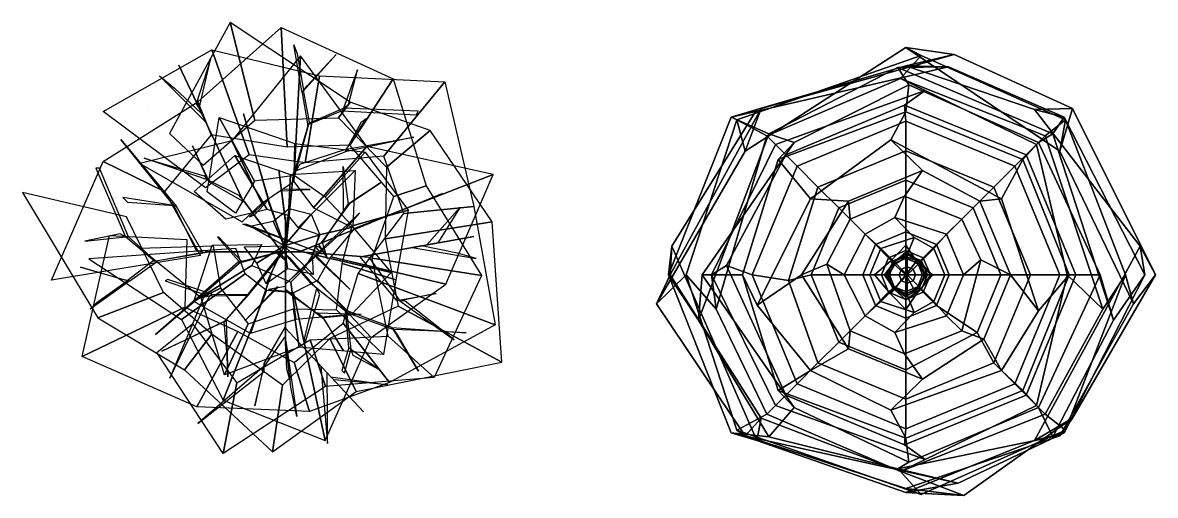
# Model space of a CAD drawing. Extents: x 166.75 to 174.62, y 102.81 to 108.78.
# Drawn here: x 167.356 to 169.728, y 105.64 to 106.63 of the extents above; entities that cross this region are included whole.
import ezdxf

# ---------------------------------------------------------------- set-up
doc = ezdxf.new("R2010")
doc.units = 0
for name, pattern in [('BARK', [10000, 10000, 0]), ('BUSH-T1', [10000, 10000, 0]), ('BUSH4', [10000, 10000, 0])]:
    doc.linetypes.add(name, pattern=pattern)
doc.layers.get('0').update_dxf_attribs({"linetype": 'CONTINUOUS'})

# ---------------------------------------------------------------- blocks, each defined once
blk = doc.blocks.new('Arbol-06')
at = {"linetype": 'BUSH4'}
for points in [[(0.0493, 0.5043, 0.6609), (0.081, 0.4877, 0.6196), (-0.3047, 0.353, 0.5476), (-0.2877, 0.2869, 0.658)], [(0.1501, 0.4896, 0.7226), (0.0493, 0.5043, 0.6609), (-0.2877, 0.2869, 0.658), (-0.2536, 0.3767, 0.7571)], [(0.3719, 0.2869, 0.6724), (0.3832, 0.353, 0.5707), (0.081, 0.4877, 0.6196), (0.0493, 0.5043, 0.6609)], [(0.3983, 0.3767, 0.7341), (0.3719, 0.2869, 0.6724), (0.0493, 0.5043, 0.6609), (0.1501, 0.4896, 0.7226)], [(0.081, 0.4877, 0.6196), (0.0378, 0.4398, 0.5551), (-0.2421, 0.3191, 0.5263), (-0.3047, 0.353, 0.5476)], [(0.0493, 0.4664, 0.807), (0.1501, 0.4896, 0.7226), (-0.2536, 0.3767, 0.7571), (-0.263, 0.3745, 0.8012)], [(0.3832, 0.353, 0.5707), (0.3407, 0.3191, 0.5263), (0.0378, 0.4398, 0.5551), (0.081, 0.4877, 0.6196)], [(0.3185, 0.3745, 0.8473), (0.3983, 0.3767, 0.7341), (0.1501, 0.4896, 0.7226), (0.0493, 0.4664, 0.807)], [(0.1386, 0.4643, 0.8825), (0.0493, 0.4664, 0.807), (-0.263, 0.3745, 0.8012), (-0.3164, 0.3588, 0.9286)], [(0.0321, 0.4624, 0.9669), (0.1386, 0.4643, 0.8825), (-0.3164, 0.3588, 0.9286), (-0.2379, 0.3236, 0.9583)], [(0.0551, 0.4259, 1.0723), (0.0321, 0.4624, 0.9669), (-0.2379, 0.3236, 0.9583), (-0.185, 0.3052, 1.0176)], [(0.3567, 0.3236, 0.9583), (0.3805, 0.3588, 0.8941), (0.1386, 0.4643, 0.8825), (0.0321, 0.4624, 0.9669)], [(0.3269, 0.3052, 1.0349), (0.3567, 0.3236, 0.9583), (0.0321, 0.4624, 0.9669), (0.0551, 0.4259, 1.0723)], [(0.3805, 0.3588, 0.8941), (0.3185, 0.3745, 0.8473), (0.0493, 0.4664, 0.807), (0.1386, 0.4643, 0.8825)], [(0.0378, 0.4398, 0.5551), (0.0896, 0.4145, 0.4929), (-0.2242, 0.3012, 0.4871), (-0.2421, 0.3191, 0.5263)], [(0.3407, 0.3191, 0.5263), (0.3229, 0.3012, 0.4871), (0.0896, 0.4145, 0.4929), (0.0378, 0.4398, 0.5551)], [(0.0896, 0.4145, 0.4929), (0.0465, 0.3836, 0.4794), (-0.2024, 0.2794, 0.4592), (-0.2242, 0.3012, 0.4871)], [(0.0493, 0.3697, 1.1047), (0.0551, 0.4259, 1.0723), (-0.185, 0.3052, 1.0176), (-0.2184, 0.2695, 1.1047)], [(0.3229, 0.3012, 0.4871), (0.301, 0.2794, 0.4592), (0.0465, 0.3836, 0.4794), (0.0896, 0.4145, 0.4929)], [(0.294, 0.2695, 1.1364), (0.3269, 0.3052, 1.0349), (0.0551, 0.4259, 1.0723), (0.0493, 0.3697, 1.1047)], [(0.0465, 0.3836, 0.4794), (0.0493, 0.3501, 0.4415), (-0.1786, 0.2556, 0.4415), (-0.2024, 0.2794, 0.4592)], [(0.301, 0.2794, 0.4592), (0.2773, 0.2556, 0.43), (0.0493, 0.3501, 0.4415), (0.0465, 0.3836, 0.4794)], [(-0.2536, 0.3767, 0.7571), (-0.2877, 0.2869, 0.658), (-0.4733, -0.0328, 0.7012), (-0.4442, 0.0277, 0.7082)], [(-0.3164, 0.3588, 0.9286), (-0.263, 0.3745, 0.8012), (-0.4412, 0.0881, 0.8127), (-0.4478, 0.0277, 0.8941)], [(-0.2379, 0.3236, 0.9583), (-0.3164, 0.3588, 0.9286), (-0.4478, 0.0277, 0.8941), (-0.3854, -0.0673, 0.9669)], [(-0.263, 0.3745, 0.8012), (-0.2536, 0.3767, 0.7571), (-0.4442, 0.0277, 0.7082), (-0.4412, 0.0881, 0.8127)], [(0.0177, 0.3108, 1.1839), (0.0493, 0.3697, 1.1047), (-0.2184, 0.2695, 1.1047), (-0.1509, 0.1876, 1.1609)], [(0.2496, 0.1876, 1.1609), (0.294, 0.2695, 1.1364), (0.0493, 0.3697, 1.1047), (0.0177, 0.3108, 1.1839)], [(0.5399, 0.0881, 0.8127), (0.5717, 0.0277, 0.7226), (0.3983, 0.3767, 0.7341), (0.3185, 0.3745, 0.8473)], [(0.5493, 0.0277, 0.9228), (0.5399, 0.0881, 0.8127), (0.3185, 0.3745, 0.8473), (0.3805, 0.3588, 0.8941)], [(0.4841, -0.0673, 0.9669), (0.5493, 0.0277, 0.9228), (0.3805, 0.3588, 0.8941), (0.3567, 0.3236, 0.9583)], [(0.5717, 0.0277, 0.7226), (0.5259, -0.0328, 0.6984), (0.3719, 0.2869, 0.6724), (0.3983, 0.3767, 0.7341)], [(-0.2877, 0.2869, 0.658), (-0.3047, 0.353, 0.5476), (-0.4107, 0.0277, 0.5995), (-0.4733, -0.0328, 0.7012)], [(-0.3047, 0.353, 0.5476), (-0.2421, 0.3191, 0.5263), (-0.3484, -0.0443, 0.5292), (-0.4107, 0.0277, 0.5995)], [(0.0493, 0.3501, 0.4415), (0.0493, 0.2882, 0.4185), (-0.1349, 0.2119, 0.4185), (-0.1786, 0.2556, 0.4415)], [(0.2773, 0.2556, 0.43), (0.2336, 0.2119, 0.4185), (0.0493, 0.2882, 0.4185), (0.0493, 0.3501, 0.4415)], [(0.5093, 0.0277, 0.5995), (0.4614, -0.0443, 0.5206), (0.3407, 0.3191, 0.5263), (0.3832, 0.353, 0.5707)], [(0.5259, -0.0328, 0.6984), (0.5093, 0.0277, 0.5995), (0.3832, 0.353, 0.5707), (0.3719, 0.2869, 0.6724)], [(-0.185, 0.3052, 1.0176), (-0.2379, 0.3236, 0.9583), (-0.3854, -0.0673, 0.9669), (-0.3777, 0.0277, 1.0407)], [(-0.2421, 0.3191, 0.5263), (-0.2242, 0.3012, 0.4871), (-0.3577, 0.0277, 0.4756), (-0.3484, -0.0443, 0.5292)], [(0.0839, 0.2464, 1.2311), (0.0177, 0.3108, 1.1839), (-0.1509, 0.1876, 1.1609), (-0.0708, 0.1823, 1.2196)], [(0.204, 0.1823, 1.2455), (0.2496, 0.1876, 1.1609), (0.0177, 0.3108, 1.1839), (0.0839, 0.2464, 1.2311)], [(0.4614, -0.0443, 0.5206), (0.3872, 0.0277, 0.4871), (0.3229, 0.3012, 0.4871), (0.3407, 0.3191, 0.5263)], [(0.4562, 0.0277, 1.0695), (0.4841, -0.0673, 0.9669), (0.3567, 0.3236, 0.9583), (0.3269, 0.3052, 1.0349)], [(-0.2184, 0.2695, 1.1047), (-0.185, 0.3052, 1.0176), (-0.3777, 0.0277, 1.0407), (-0.2927, 0.0277, 1.1047)], [(-0.2242, 0.3012, 0.4871), (-0.2024, 0.2794, 0.4592), (-0.3268, 0.0478, 0.4477), (-0.3577, 0.0277, 0.4756)], [(0.0493, 0.2882, 0.4185), (0.0493, 0.2264, 0.403), (-0.0912, 0.1682, 0.403), (-0.1349, 0.2119, 0.4185)], [(0.2336, 0.2119, 0.4185), (0.1898, 0.1682, 0.403), (0.0493, 0.2264, 0.403), (0.0493, 0.2882, 0.4185)], [(0.3913, 0.0277, 1.1047), (0.4562, 0.0277, 1.0695), (0.3269, 0.3052, 1.0349), (0.294, 0.2695, 1.1364)], [(0.3872, 0.0277, 0.4871), (0.4053, 0.0277, 0.4592), (0.301, 0.2794, 0.4592), (0.3229, 0.3012, 0.4871)], [(-0.2024, 0.2794, 0.4592), (-0.1786, 0.2556, 0.4415), (-0.273, 0.0277, 0.4415), (-0.3268, 0.0478, 0.4477)], [(-0.1509, 0.1876, 1.1609), (-0.2184, 0.2695, 1.1047), (-0.2927, 0.0277, 1.1047), (-0.2626, -0.0357, 1.1868)], [(0.3267, -0.0472, 1.1868), (0.3913, 0.0277, 1.1047), (0.294, 0.2695, 1.1364), (0.2496, 0.1876, 1.1609)], [(0.4053, 0.0277, 0.4592), (0.3717, 0.0277, 0.4415), (0.2773, 0.2556, 0.43), (0.301, 0.2794, 0.4592)], [(-0.1786, 0.2556, 0.4415), (-0.1349, 0.2119, 0.4185), (-0.1968, 0.0162, 0.4041), (-0.273, 0.0277, 0.4415)], [(0.0465, 0.1932, 1.2524), (0.0839, 0.2464, 1.2311), (-0.0708, 0.1823, 1.2196), (-0.0677, 0.1447, 1.2697)], [(0.1664, 0.1447, 1.2697), (0.204, 0.1823, 1.2455), (0.0839, 0.2464, 1.2311), (0.0465, 0.1932, 1.2524)], [(0.3717, 0.0277, 0.4415), (0.3099, 0.0277, 0.4185), (0.2336, 0.2119, 0.4185), (0.2773, 0.2556, 0.43)], [(0.0493, 0.2264, 0.403), (0.0493, 0.1182, 0.4106), (-0.0147, 0.0917, 0.4106), (-0.0912, 0.1682, 0.403)], [(0.1898, 0.1682, 0.403), (0.1133, 0.0917, 0.4106), (0.0493, 0.1182, 0.4106), (0.0493, 0.2264, 0.403)], [(-0.1349, 0.2119, 0.4185), (-0.0912, 0.1682, 0.403), (-0.1494, 0.0277, 0.403), (-0.1968, 0.0162, 0.4041)], [(0.0263, 0.1483, 1.2873), (0.0465, 0.1932, 1.2524), (-0.0677, 0.1447, 1.2697), (-0.036, 0.113, 1.2931)], [(0.1346, 0.113, 1.2931), (0.1664, 0.1447, 1.2697), (0.0465, 0.1932, 1.2524), (0.0263, 0.1483, 1.2873)], [(0.3099, 0.0277, 0.4185), (0.248, 0.0277, 0.403), (0.1898, 0.1682, 0.403), (0.2336, 0.2119, 0.4185)], [(-0.0708, 0.1823, 1.2196), (-0.1509, 0.1876, 1.1609), (-0.2626, -0.0357, 1.1868), (-0.1694, 0.0277, 1.2311)], [(-0.0677, 0.1447, 1.2697), (-0.0708, 0.1823, 1.2196), (-0.1694, 0.0277, 1.2311), (-0.1162, 0.0507, 1.264)], [(-0.0912, 0.1682, 0.403), (-0.0147, 0.0917, 0.4106), (-0.0412, 0.0277, 0.4106), (-0.1494, 0.0277, 0.403)], [(0.248, 0.0277, 0.403), (0.1398, 0.0277, 0.4106), (0.1133, 0.0917, 0.4106), (0.1898, 0.1682, 0.403)], [(0.2062, 0.0594, 1.264), (0.268, 0.0277, 1.2311), (0.204, 0.1823, 1.2455), (0.1664, 0.1447, 1.2697)], [(0.268, 0.0277, 1.2311), (0.3267, -0.0472, 1.1868), (0.2496, 0.1876, 1.1609), (0.204, 0.1823, 1.2455)], [(-0.036, 0.113, 1.2931), (-0.0677, 0.1447, 1.2697), (-0.1162, 0.0507, 1.264), (-0.08, 0.0277, 1.3017)], [(0.0666, 0.1061, 1.3093), (0.0263, 0.1483, 1.2873), (-0.036, 0.113, 1.2931), (-0.0032, 0.0831, 1.3093)], [(0.1077, 0.0831, 1.3093), (0.1346, 0.113, 1.2931), (0.0263, 0.1483, 1.2873), (0.0666, 0.1061, 1.3093)], [(0.17, 0.0277, 1.2931), (0.2062, 0.0594, 1.264), (0.1664, 0.1447, 1.2697), (0.1346, 0.113, 1.2931)], [(-0.0032, 0.0831, 1.3093), (-0.036, 0.113, 1.2931), (-0.08, 0.0277, 1.3017), (-0.0262, 0.0277, 1.3093)], [(0.0493, 0.1182, 0.4106), (0.0493, 0.0789, 0.3987), (0.0131, 0.0639, 0.3987), (-0.0147, 0.0917, 0.4106)], [(0.0522, 0.0699, 1.3197), (0.0666, 0.1061, 1.3093), (-0.0032, 0.0831, 1.3093), (0.0224, 0.0575, 1.3197)], [(0.1133, 0.0917, 0.4106), (0.0856, 0.0639, 0.3987), (0.0493, 0.0789, 0.3987), (0.0493, 0.1182, 0.4106)], [(0.0821, 0.0575, 1.3197), (0.1077, 0.0831, 1.3093), (0.0666, 0.1061, 1.3093), (0.0522, 0.0699, 1.3197)], [(0.1306, 0.0277, 1.318), (0.17, 0.0277, 1.2931), (0.1346, 0.113, 1.2931), (0.1077, 0.0831, 1.3093)], [(-0.4478, 0.0277, 0.8941), (-0.4412, 0.0881, 0.8127), (-0.263, -0.3192, 0.8012), (-0.3164, -0.3035, 0.9286)], [(-0.4412, 0.0881, 0.8127), (-0.4442, 0.0277, 0.7082), (-0.2536, -0.2724, 0.7629), (-0.263, -0.3192, 0.8012)], [(-0.0147, 0.0917, 0.4106), (0.0131, 0.0639, 0.3987), (-0.0019, 0.0277, 0.3987), (-0.0412, 0.0277, 0.4106)], [(0.0224, 0.0575, 1.3197), (-0.0032, 0.0831, 1.3093), (-0.0262, 0.0277, 1.3093), (0.01, 0.0277, 1.3241)], [(0.0493, 0.0789, 0.3987), (0.0493, 0.0665, 0.4028), (0.0219, 0.0552, 0.4028), (0.0131, 0.0639, 0.3987)], [(0.0856, 0.0639, 0.3987), (0.0768, 0.0552, 0.4028), (0.0493, 0.0665, 0.4028), (0.0493, 0.0789, 0.3987)], [(0.0944, 0.0277, 1.3241), (0.1306, 0.0277, 1.318), (0.1077, 0.0831, 1.3093), (0.0821, 0.0575, 1.3197)], [(0.1398, 0.0277, 0.4106), (0.1006, 0.0277, 0.3987), (0.0856, 0.0639, 0.3987), (0.1133, 0.0917, 0.4106)], [(0.3185, -0.3192, 0.8473), (0.3983, -0.2724, 0.7398), (0.5717, 0.0277, 0.7226), (0.5399, 0.0881, 0.8127)], [(0.3805, -0.3035, 0.8941), (0.3185, -0.3192, 0.8473), (0.5399, 0.0881, 0.8127), (0.5493, 0.0277, 0.9228)], [(-0.3577, 0.0277, 0.4756), (-0.3268, 0.0478, 0.4477), (-0.2024, -0.224, 0.4592), (-0.2242, -0.2459, 0.4871)], [(-0.3268, 0.0478, 0.4477), (-0.273, 0.0277, 0.4415), (-0.1786, -0.2003, 0.4415), (-0.2024, -0.224, 0.4592)], [(-0.1162, 0.0507, 1.264), (-0.1694, 0.0277, 1.2311), (-0.0708, -0.127, 1.2196), (-0.0677, -0.0894, 1.2697)], [(-0.08, 0.0277, 1.3017), (-0.1162, 0.0507, 1.264), (-0.0677, -0.0894, 1.2697), (-0.036, -0.0576, 1.2931)], [(0.0131, 0.0639, 0.3987), (0.0219, 0.0552, 0.4028), (0.0105, 0.0277, 0.4028), (-0.0019, 0.0277, 0.3987)], [(0.0402, 0.0397, 1.3241), (0.0224, 0.0575, 1.3197), (0.01, 0.0277, 1.3241), (0.0352, 0.0277, 1.3241)], [(0.0219, 0.0552, 0.4028), (0.0248, 0.0522, 0.3859), (0.0146, 0.0277, 0.3859), (0.0105, 0.0277, 0.4028)], [(0.0493, 0.0665, 0.4028), (0.0493, 0.0624, 0.3859), (0.0248, 0.0522, 0.3859), (0.0219, 0.0552, 0.4028)], [(0.0522, 0.0446, 1.3241), (0.0522, 0.0699, 1.3197), (0.0224, 0.0575, 1.3197), (0.0402, 0.0397, 1.3241)], [(0.0493, 0.0624, 0.3859), (0.0493, 0.0624, 0.3453), (0.0248, 0.0522, 0.3453), (0.0248, 0.0522, 0.3859)], [(0.0768, 0.0552, 0.4028), (0.0739, 0.0522, 0.3859), (0.0493, 0.0624, 0.3859), (0.0493, 0.0665, 0.4028)], [(0.0739, 0.0522, 0.3859), (0.0739, 0.0522, 0.3453), (0.0493, 0.0624, 0.3453), (0.0493, 0.0624, 0.3859)], [(0.0642, 0.0397, 1.3241), (0.0821, 0.0575, 1.3197), (0.0522, 0.0699, 1.3197), (0.0522, 0.0446, 1.3241)], [(0.0692, 0.0277, 1.3241), (0.0944, 0.0277, 1.3241), (0.0821, 0.0575, 1.3197), (0.0642, 0.0397, 1.3241)], [(0.0882, 0.0277, 0.4028), (0.0841, 0.0277, 0.3859), (0.0739, 0.0522, 0.3859), (0.0768, 0.0552, 0.4028)], [(0.1006, 0.0277, 0.3987), (0.0882, 0.0277, 0.4028), (0.0768, 0.0552, 0.4028), (0.0856, 0.0639, 0.3987)], [(0.1346, -0.0576, 1.2931), (0.1664, -0.0894, 1.2697), (0.2062, 0.0594, 1.264), (0.17, 0.0277, 1.2931)], [(0.1664, -0.0894, 1.2697), (0.2126, -0.1068, 1.2455), (0.268, 0.0277, 1.2311), (0.2062, 0.0594, 1.264)], [(-0.4733, -0.0328, 0.7012), (-0.4107, 0.0277, 0.5995), (-0.3047, -0.2976, 0.5476), (-0.2877, -0.3093, 0.6609)], [(-0.4442, 0.0277, 0.7082), (-0.4733, -0.0328, 0.7012), (-0.2877, -0.3093, 0.6609), (-0.2536, -0.2724, 0.7629)], [(-0.3854, -0.0673, 0.9669), (-0.4478, 0.0277, 0.8941), (-0.3164, -0.3035, 0.9286), (-0.2379, -0.3114, 0.9756)], [(-0.4107, 0.0277, 0.5995), (-0.3484, -0.0443, 0.5292), (-0.2421, -0.2637, 0.5263), (-0.3047, -0.2976, 0.5476)], [(-0.3777, 0.0277, 1.0407), (-0.3854, -0.0673, 0.9669), (-0.2379, -0.3114, 0.9756), (-0.185, -0.2499, 1.0176)], [(-0.2927, 0.0277, 1.1047), (-0.3777, 0.0277, 1.0407), (-0.185, -0.2499, 1.0176), (-0.2184, -0.2141, 1.1047)], [(-0.3484, -0.0443, 0.5292), (-0.3577, 0.0277, 0.4756), (-0.2242, -0.2459, 0.4871), (-0.2421, -0.2637, 0.5263)], [(-0.2626, -0.0357, 1.1868), (-0.2927, 0.0277, 1.1047), (-0.2184, -0.2141, 1.1047), (-0.1509, -0.1725, 1.1695)], [(-0.273, 0.0277, 0.4415), (-0.1968, 0.0162, 0.4041), (-0.1349, -0.1566, 0.4185), (-0.1786, -0.2003, 0.4415)], [(-0.1694, 0.0277, 1.2311), (-0.2626, -0.0357, 1.1868), (-0.1509, -0.1725, 1.1695), (-0.0708, -0.127, 1.2196)], [(-0.1968, 0.0162, 0.4041), (-0.1494, 0.0277, 0.403), (-0.0912, -0.1128, 0.403), (-0.1349, -0.1566, 0.4185)], [(-0.1494, 0.0277, 0.403), (-0.0412, 0.0277, 0.4106), (-0.0147, -0.0363, 0.4106), (-0.0912, -0.1128, 0.403)], [(-0.0262, 0.0277, 1.3093), (-0.08, 0.0277, 1.3017), (-0.036, -0.0576, 1.2931), (-0.0032, -0.0278, 1.3093)], [(-0.0412, 0.0277, 0.4106), (-0.0019, 0.0277, 0.3987), (0.0131, -0.0085, 0.3987), (-0.0147, -0.0363, 0.4106)], [(0.01, 0.0277, 1.3241), (-0.0262, 0.0277, 1.3093), (-0.0032, -0.0278, 1.3093), (0.0224, -0.0022, 1.3197)], [(-0.0019, 0.0277, 0.3987), (0.0105, 0.0277, 0.4028), (0.0219, 0.0002, 0.4028), (0.0131, -0.0085, 0.3987)], [(0.0352, 0.0277, 1.3241), (0.01, 0.0277, 1.3241), (0.0224, -0.0022, 1.3197), (0.0402, 0.0157, 1.3241)], [(0.0105, 0.0277, 0.4028), (0.0146, 0.0277, 0.3859), (0.0248, 0.0031, 0.3859), (0.0219, 0.0002, 0.4028)], [(0.0522, 0.0277, 1.3334), (0.0402, 0.0397, 1.3241), (0.0352, 0.0277, 1.3241), (0.0522, 0.0277, 1.3334)], [(0.0522, 0.0277, 1.3334), (0.0352, 0.0277, 1.3241), (0.0402, 0.0157, 1.3241), (0.0522, 0.0277, 1.3334)], [(0.0522, 0.0277, 1.3334), (0.0522, 0.0446, 1.3241), (0.0402, 0.0397, 1.3241), (0.0522, 0.0277, 1.3334)], [(0.0522, 0.0277, 1.3334), (0.0402, 0.0157, 1.3241), (0.0522, 0.0107, 1.3241), (0.0522, 0.0277, 1.3334)], [(0.0522, 0.0277, 1.3334), (0.0642, 0.0397, 1.3241), (0.0522, 0.0446, 1.3241), (0.0522, 0.0277, 1.3334)], [(0.0522, 0.0277, 1.3334), (0.0692, 0.0277, 1.3241), (0.0642, 0.0397, 1.3241), (0.0522, 0.0277, 1.3334)], [(0.0522, 0.0277, 1.3334), (0.0522, 0.0107, 1.3241), (0.0642, 0.0157, 1.3241), (0.0522, 0.0277, 1.3334)], [(0.0522, 0.0277, 1.3334), (0.0642, 0.0157, 1.3241), (0.0692, 0.0277, 1.3241), (0.0522, 0.0277, 1.3334)], [(0.0642, 0.0157, 1.3241), (0.0821, -0.0022, 1.3197), (0.0944, 0.0277, 1.3241), (0.0692, 0.0277, 1.3241)], [(0.0768, 0.0002, 0.4028), (0.0739, 0.0031, 0.3859), (0.0841, 0.0277, 0.3859), (0.0882, 0.0277, 0.4028)], [(0.0856, -0.0085, 0.3987), (0.0768, 0.0002, 0.4028), (0.0882, 0.0277, 0.4028), (0.1006, 0.0277, 0.3987)], [(0.0821, -0.0022, 1.3197), (0.1077, -0.0278, 1.3093), (0.1306, 0.0277, 1.318), (0.0944, 0.0277, 1.3241)], [(0.1133, -0.0363, 0.4106), (0.0856, -0.0085, 0.3987), (0.1006, 0.0277, 0.3987), (0.1398, 0.0277, 0.4106)], [(0.1077, -0.0278, 1.3093), (0.1346, -0.0576, 1.2931), (0.17, 0.0277, 1.2931), (0.1306, 0.0277, 1.318)], [(0.1985, -0.0927, 0.403), (0.1133, -0.0363, 0.4106), (0.1398, 0.0277, 0.4106), (0.248, 0.0277, 0.403)], [(0.2336, -0.1566, 0.4185), (0.1985, -0.0927, 0.403), (0.248, 0.0277, 0.403), (0.3099, 0.0277, 0.4185)], [(0.2126, -0.1068, 1.2455), (0.2496, -0.1725, 1.1695), (0.3267, -0.0472, 1.1868), (0.268, 0.0277, 1.2311)], [(0.2773, -0.2003, 0.43), (0.2336, -0.1566, 0.4185), (0.3099, 0.0277, 0.4185), (0.3717, 0.0277, 0.4415)], [(0.2496, -0.1725, 1.1695), (0.294, -0.2141, 1.1364), (0.3913, 0.0277, 1.1047), (0.3267, -0.0472, 1.1868)], [(0.301, -0.224, 0.4592), (0.2773, -0.2003, 0.43), (0.3717, 0.0277, 0.4415), (0.4053, 0.0277, 0.4592)], [(0.294, -0.2141, 1.1364), (0.3269, -0.2499, 1.0349), (0.4562, 0.0277, 1.0695), (0.3913, 0.0277, 1.1047)], [(0.3229, -0.2459, 0.4871), (0.301, -0.224, 0.4592), (0.4053, 0.0277, 0.4592), (0.3872, 0.0277, 0.4871)], [(0.3407, -0.2637, 0.5263), (0.3229, -0.2459, 0.4871), (0.3872, 0.0277, 0.4871), (0.4614, -0.0443, 0.5206)], [(0.3269, -0.2499, 1.0349), (0.3567, -0.3114, 0.9756), (0.4841, -0.0673, 0.9669), (0.4562, 0.0277, 1.0695)], [(0.3832, -0.2976, 0.5707), (0.3407, -0.2637, 0.5263), (0.4614, -0.0443, 0.5206), (0.5093, 0.0277, 0.5995)], [(0.3567, -0.3114, 0.9756), (0.3805, -0.3035, 0.8941), (0.5493, 0.0277, 0.9228), (0.4841, -0.0673, 0.9669)], [(0.3719, -0.3093, 0.6753), (0.3832, -0.2976, 0.5707), (0.5093, 0.0277, 0.5995), (0.5259, -0.0328, 0.6984)], [(0.3983, -0.2724, 0.7398), (0.3719, -0.3093, 0.6753), (0.5259, -0.0328, 0.6984), (0.5717, 0.0277, 0.7226)], [(0.0131, -0.0085, 0.3987), (0.0219, 0.0002, 0.4028), (0.0493, -0.0112, 0.4028), (0.0493, -0.0235, 0.3987)], [(0.0219, 0.0002, 0.4028), (0.0248, 0.0031, 0.3859), (0.0493, -0.0071, 0.3859), (0.0493, -0.0112, 0.4028)], [(0.0402, 0.0157, 1.3241), (0.0224, -0.0022, 1.3197), (0.0522, -0.0145, 1.3197), (0.0522, 0.0107, 1.3241)], [(0.0493, -0.0112, 0.4028), (0.0493, -0.0071, 0.3859), (0.0739, 0.0031, 0.3859), (0.0768, 0.0002, 0.4028)], [(0.0493, -0.0235, 0.3987), (0.0493, -0.0112, 0.4028), (0.0768, 0.0002, 0.4028), (0.0856, -0.0085, 0.3987)], [(0.0522, 0.0107, 1.3241), (0.0522, -0.0145, 1.3197), (0.0821, -0.0022, 1.3197), (0.0642, 0.0157, 1.3241)], [(-0.0147, -0.0363, 0.4106), (0.0131, -0.0085, 0.3987), (0.0493, -0.0235, 0.3987), (0.0493, -0.0628, 0.4106)], [(0.0224, -0.0022, 1.3197), (-0.0032, -0.0278, 1.3093), (0.0666, -0.0507, 1.3093), (0.0522, -0.0145, 1.3197)], [(0.0493, -0.0628, 0.4106), (0.0493, -0.0235, 0.3987), (0.0856, -0.0085, 0.3987), (0.1133, -0.0363, 0.4106)], [(0.0522, -0.0145, 1.3197), (0.0666, -0.0507, 1.3093), (0.1077, -0.0278, 1.3093), (0.0821, -0.0022, 1.3197)], [(-0.0912, -0.1128, 0.403), (-0.0147, -0.0363, 0.4106), (0.0493, -0.0628, 0.4106), (0.0493, -0.171, 0.403)], [(-0.0032, -0.0278, 1.3093), (-0.036, -0.0576, 1.2931), (0.0263, -0.093, 1.2873), (0.0666, -0.0507, 1.3093)], [(0.0666, -0.0507, 1.3093), (0.0263, -0.093, 1.2873), (0.1346, -0.0576, 1.2931), (0.1077, -0.0278, 1.3093)], [(0.0493, -0.171, 0.403), (0.0493, -0.0628, 0.4106), (0.1133, -0.0363, 0.4106), (0.1985, -0.0927, 0.403)], [(-0.036, -0.0576, 1.2931), (-0.0677, -0.0894, 1.2697), (0.0465, -0.1378, 1.2524), (0.0263, -0.093, 1.2873)], [(0.0263, -0.093, 1.2873), (0.0465, -0.1378, 1.2524), (0.1664, -0.0894, 1.2697), (0.1346, -0.0576, 1.2931)], [(-0.0677, -0.0894, 1.2697), (-0.0708, -0.127, 1.2196), (0.0839, -0.191, 1.2311), (0.0465, -0.1378, 1.2524)], [(0.0465, -0.1378, 1.2524), (0.0839, -0.191, 1.2311), (0.2126, -0.1068, 1.2455), (0.1664, -0.0894, 1.2697)], [(0.0493, -0.2329, 0.4185), (0.0493, -0.171, 0.403), (0.1985, -0.0927, 0.403), (0.2336, -0.1566, 0.4185)], [(-0.1349, -0.1566, 0.4185), (-0.0912, -0.1128, 0.403), (0.0493, -0.171, 0.403), (0.0493, -0.2329, 0.4185)], [(0.0839, -0.191, 1.2311), (0.0177, -0.2555, 1.1839), (0.2496, -0.1725, 1.1695), (0.2126, -0.1068, 1.2455)], [(-0.0708, -0.127, 1.2196), (-0.1509, -0.1725, 1.1695), (0.0177, -0.2555, 1.1839), (0.0839, -0.191, 1.2311)], [(-0.1786, -0.2003, 0.4415), (-0.1349, -0.1566, 0.4185), (0.0493, -0.2329, 0.4185), (0.0493, -0.2947, 0.4415)], [(0.0493, -0.2947, 0.4415), (0.0493, -0.2329, 0.4185), (0.2336, -0.1566, 0.4185), (0.2773, -0.2003, 0.43)], [(-0.1509, -0.1725, 1.1695), (-0.2184, -0.2141, 1.1047), (0.0493, -0.3143, 1.1047), (0.0177, -0.2555, 1.1839)], [(0.0177, -0.2555, 1.1839), (0.0493, -0.3143, 1.1047), (0.294, -0.2141, 1.1364), (0.2496, -0.1725, 1.1695)], [(-0.2024, -0.224, 0.4592), (-0.1786, -0.2003, 0.4415), (0.0493, -0.2947, 0.4415), (0.0465, -0.3283, 0.4794)], [(0.0465, -0.3283, 0.4794), (0.0493, -0.2947, 0.4415), (0.2773, -0.2003, 0.43), (0.301, -0.224, 0.4592)], [(-0.2242, -0.2459, 0.4871), (-0.2024, -0.224, 0.4592), (0.0465, -0.3283, 0.4794), (0.0896, -0.3592, 0.4929)], [(-0.2184, -0.2141, 1.1047), (-0.185, -0.2499, 1.0176), (0.0551, -0.3648, 1.0666), (0.0493, -0.3143, 1.1047)], [(0.0896, -0.3592, 0.4929), (0.0465, -0.3283, 0.4794), (0.301, -0.224, 0.4592), (0.3229, -0.2459, 0.4871)], [(0.0493, -0.3143, 1.1047), (0.0551, -0.3648, 1.0666), (0.3269, -0.2499, 1.0349), (0.294, -0.2141, 1.1364)], [(-0.2421, -0.2637, 0.5263), (-0.2242, -0.2459, 0.4871), (0.0896, -0.3592, 0.4929), (0.0378, -0.3844, 0.5551)], [(-0.185, -0.2499, 1.0176), (-0.2379, -0.3114, 0.9756), (0.0321, -0.3783, 0.9669), (0.0551, -0.3648, 1.0666)], [(0.0551, -0.3648, 1.0666), (0.0321, -0.3783, 0.9669), (0.3567, -0.3114, 0.9756), (0.3269, -0.2499, 1.0349)], [(0.0378, -0.3844, 0.5551), (0.0896, -0.3592, 0.4929), (0.3229, -0.2459, 0.4871), (0.3407, -0.2637, 0.5263)], [(-0.3047, -0.2976, 0.5476), (-0.2421, -0.2637, 0.5263), (0.0378, -0.3844, 0.5551), (0.081, -0.4323, 0.6196)], [(-0.2536, -0.2724, 0.7629), (-0.2877, -0.3093, 0.6609), (0.0493, -0.4201, 0.6811), (0.1703, -0.4342, 0.7226)], [(-0.263, -0.3192, 0.8012), (-0.2536, -0.2724, 0.7629), (0.1703, -0.4342, 0.7226), (0.0493, -0.4283, 0.8185)], [(0.081, -0.4323, 0.6196), (0.0378, -0.3844, 0.5551), (0.3407, -0.2637, 0.5263), (0.3832, -0.2976, 0.5707)], [(0.1703, -0.4342, 0.7226), (0.0493, -0.4201, 0.6811), (0.3719, -0.3093, 0.6753), (0.3983, -0.2724, 0.7398)], [(0.0493, -0.4283, 0.8185), (0.1703, -0.4342, 0.7226), (0.3983, -0.2724, 0.7398), (0.3185, -0.3192, 0.8473)], [(-0.3164, -0.3035, 0.9286), (-0.263, -0.3192, 0.8012), (0.0493, -0.4283, 0.8185), (0.1587, -0.4089, 0.8825)], [(-0.2379, -0.3114, 0.9756), (-0.3164, -0.3035, 0.9286), (0.1587, -0.4089, 0.8825), (0.0321, -0.3783, 0.9669)], [(-0.2877, -0.3093, 0.6609), (-0.3047, -0.2976, 0.5476), (0.081, -0.4323, 0.6196), (0.0493, -0.4201, 0.6811)], [(0.0321, -0.3783, 0.9669), (0.1587, -0.4089, 0.8825), (0.3805, -0.3035, 0.8941), (0.3567, -0.3114, 0.9756)], [(0.0493, -0.4201, 0.6811), (0.081, -0.4323, 0.6196), (0.3832, -0.2976, 0.5707), (0.3719, -0.3093, 0.6753)], [(0.1587, -0.4089, 0.8825), (0.0493, -0.4283, 0.8185), (0.3185, -0.3192, 0.8473), (0.3805, -0.3035, 0.8941)]]:
    blk.add_3dface(points, dxfattribs=at)
at = {"linetype": 'BARK'}
for points in [[(0.0493, 0.09, -0.0013), (0.0493, 0.0277, -0.0013), (0.0493, 0.0277, -0.0013), (0.0169, 0.0567, -0.0013)], [(0.0493, 0.0761, 0.1104), (0.0493, 0.09, -0.0013), (0.0169, 0.0567, -0.0013), (0.0255, 0.0549, 0.1104)], [(0.0493, 0.0735, 0.1809), (0.0493, 0.0761, 0.1104), (0.0255, 0.0549, 0.1104), (0.0244, 0.0561, 0.1809)], [(0.0493, 0.0645, 0.2358), (0.0493, 0.0735, 0.1809), (0.0244, 0.0561, 0.1809), (0.0263, 0.0507, 0.2358)], [(0.0715, 0.0567, -0.0013), (0.0493, 0.0277, -0.0013), (0.0493, 0.0277, -0.0013), (0.0493, 0.09, -0.0013)], [(0.08, 0.0549, 0.1104), (0.0715, 0.0567, -0.0013), (0.0493, 0.09, -0.0013), (0.0493, 0.0761, 0.1104)], [(0.0743, 0.0561, 0.1809), (0.08, 0.0549, 0.1104), (0.0493, 0.0761, 0.1104), (0.0493, 0.0735, 0.1809)], [(0.0758, 0.0507, 0.2358), (0.0743, 0.0561, 0.1809), (0.0493, 0.0735, 0.1809), (0.0493, 0.0645, 0.2358)], [(0.0169, 0.0567, -0.0013), (0.0493, 0.0277, -0.0013), (0.0493, 0.0277, -0.0013), (-0.0164, 0.0277, -0.0013)], [(0.0255, 0.0549, 0.1104), (0.0169, 0.0567, -0.0013), (-0.0164, 0.0277, -0.0013), (0.0044, 0.0277, 0.1104)], [(0.0244, 0.0561, 0.1809), (0.0255, 0.0549, 0.1104), (0.0044, 0.0277, 0.1104), (0.0069, 0.0277, 0.1809)], [(0.0263, 0.0507, 0.2358), (0.0244, 0.0561, 0.1809), (0.0069, 0.0277, 0.1809), (0.0125, 0.0277, 0.2358)], [(0.0219, 0.0552, 0.2224), (0.0263, 0.0507, 0.2358), (0.0125, 0.0277, 0.2358), (0.0105, 0.0277, 0.2224)], [(0.0248, 0.0522, 0.2966), (0.0219, 0.0552, 0.2224), (0.0105, 0.0277, 0.2224), (0.0146, 0.0277, 0.2966)], [(0.0248, 0.0522, 0.3453), (0.0248, 0.0522, 0.2966), (0.0146, 0.0277, 0.2966), (0.0146, 0.0277, 0.3453)], [(0.0248, 0.0522, 0.3859), (0.0248, 0.0522, 0.3453), (0.0146, 0.0277, 0.3453), (0.0146, 0.0277, 0.3859)], [(0.0493, 0.0665, 0.2224), (0.0493, 0.0645, 0.2358), (0.0263, 0.0507, 0.2358), (0.0219, 0.0552, 0.2224)], [(0.0493, 0.0624, 0.2966), (0.0493, 0.0665, 0.2224), (0.0219, 0.0552, 0.2224), (0.0248, 0.0522, 0.2966)], [(0.0493, 0.0624, 0.3453), (0.0493, 0.0624, 0.2966), (0.0248, 0.0522, 0.2966), (0.0248, 0.0522, 0.3453)], [(0.0768, 0.0552, 0.2224), (0.0758, 0.0507, 0.2358), (0.0493, 0.0645, 0.2358), (0.0493, 0.0665, 0.2224)], [(0.0739, 0.0522, 0.2966), (0.0768, 0.0552, 0.2224), (0.0493, 0.0665, 0.2224), (0.0493, 0.0624, 0.2966)], [(0.0739, 0.0522, 0.3453), (0.0739, 0.0522, 0.2966), (0.0493, 0.0624, 0.2966), (0.0493, 0.0624, 0.3453)], [(0.1048, 0.0277, -0.0013), (0.0493, 0.0277, -0.0013), (0.0493, 0.0277, -0.0013), (0.0715, 0.0567, -0.0013)], [(0.1011, 0.0277, 0.1104), (0.1048, 0.0277, -0.0013), (0.0715, 0.0567, -0.0013), (0.08, 0.0549, 0.1104)], [(0.0841, 0.0277, 0.2966), (0.0882, 0.0277, 0.2224), (0.0768, 0.0552, 0.2224), (0.0739, 0.0522, 0.2966)], [(0.0841, 0.0277, 0.3453), (0.0841, 0.0277, 0.2966), (0.0739, 0.0522, 0.2966), (0.0739, 0.0522, 0.3453)], [(0.0841, 0.0277, 0.3859), (0.0841, 0.0277, 0.3453), (0.0739, 0.0522, 0.3453), (0.0739, 0.0522, 0.3859)], [(0.0917, 0.0277, 0.1809), (0.1011, 0.0277, 0.1104), (0.08, 0.0549, 0.1104), (0.0743, 0.0561, 0.1809)], [(0.0896, 0.0277, 0.2358), (0.0917, 0.0277, 0.1809), (0.0743, 0.0561, 0.1809), (0.0758, 0.0507, 0.2358)], [(0.0882, 0.0277, 0.2224), (0.0896, 0.0277, 0.2358), (0.0758, 0.0507, 0.2358), (0.0768, 0.0552, 0.2224)], [(-0.0164, 0.0277, -0.0013), (0.0493, 0.0277, -0.0013), (0.0493, 0.0277, -0.0013), (0.0169, -0.0116, -0.0013)], [(0.0044, 0.0277, 0.1104), (-0.0164, 0.0277, -0.0013), (0.0169, -0.0116, -0.0013), (0.0255, -0.0029, 0.1104)], [(0.0069, 0.0277, 0.1809), (0.0044, 0.0277, 0.1104), (0.0255, -0.0029, 0.1104), (0.0244, -0.0007, 0.1809)], [(0.0125, 0.0277, 0.2358), (0.0069, 0.0277, 0.1809), (0.0244, -0.0007, 0.1809), (0.0263, 0.0012, 0.2358)], [(0.0105, 0.0277, 0.2224), (0.0125, 0.0277, 0.2358), (0.0263, 0.0012, 0.2358), (0.0219, 0.0002, 0.2224)], [(0.0146, 0.0277, 0.2966), (0.0105, 0.0277, 0.2224), (0.0219, 0.0002, 0.2224), (0.0248, 0.0031, 0.2966)], [(0.0146, 0.0277, 0.3453), (0.0146, 0.0277, 0.2966), (0.0248, 0.0031, 0.2966), (0.0248, 0.0031, 0.3453)], [(0.0146, 0.0277, 0.3859), (0.0146, 0.0277, 0.3453), (0.0248, 0.0031, 0.3453), (0.0248, 0.0031, 0.3859)], [(0.0169, -0.0116, -0.0013), (0.0493, 0.0277, -0.0013), (0.0493, 0.0277, -0.0013), (0.0493, -0.0448, -0.0013)], [(0.0493, -0.0448, -0.0013), (0.0493, 0.0277, -0.0013), (0.0493, 0.0277, -0.0013), (0.0715, -0.0116, -0.0013)], [(0.0715, -0.0116, -0.0013), (0.0493, 0.0277, -0.0013), (0.0493, 0.0277, -0.0013), (0.1048, 0.0277, -0.0013)], [(0.08, -0.0029, 0.1104), (0.0715, -0.0116, -0.0013), (0.1048, 0.0277, -0.0013), (0.1011, 0.0277, 0.1104)], [(0.0739, 0.0031, 0.2966), (0.0768, 0.0002, 0.2224), (0.0882, 0.0277, 0.2224), (0.0841, 0.0277, 0.2966)], [(0.0739, 0.0031, 0.3453), (0.0739, 0.0031, 0.2966), (0.0841, 0.0277, 0.2966), (0.0841, 0.0277, 0.3453)], [(0.0739, 0.0031, 0.3859), (0.0739, 0.0031, 0.3453), (0.0841, 0.0277, 0.3453), (0.0841, 0.0277, 0.3859)], [(0.0743, -0.0007, 0.1809), (0.08, -0.0029, 0.1104), (0.1011, 0.0277, 0.1104), (0.0917, 0.0277, 0.1809)], [(0.0758, 0.0012, 0.2358), (0.0743, -0.0007, 0.1809), (0.0917, 0.0277, 0.1809), (0.0896, 0.0277, 0.2358)], [(0.0768, 0.0002, 0.2224), (0.0758, 0.0012, 0.2358), (0.0896, 0.0277, 0.2358), (0.0882, 0.0277, 0.2224)], [(0.0248, 0.0031, 0.2966), (0.0219, 0.0002, 0.2224), (0.0493, -0.0112, 0.2224), (0.0493, -0.0071, 0.2966)], [(0.0219, 0.0002, 0.2224), (0.0263, 0.0012, 0.2358), (0.0493, -0.0126, 0.2358), (0.0493, -0.0112, 0.2224)], [(0.0263, 0.0012, 0.2358), (0.0244, -0.0007, 0.1809), (0.0493, -0.0181, 0.1809), (0.0493, -0.0126, 0.2358)], [(0.0248, 0.0031, 0.3453), (0.0248, 0.0031, 0.2966), (0.0493, -0.0071, 0.2966), (0.0493, -0.0071, 0.3453)], [(0.0248, 0.0031, 0.3859), (0.0248, 0.0031, 0.3453), (0.0493, -0.0071, 0.3453), (0.0493, -0.0071, 0.3859)], [(0.0493, -0.0071, 0.2966), (0.0493, -0.0112, 0.2224), (0.0768, 0.0002, 0.2224), (0.0739, 0.0031, 0.2966)], [(0.0493, -0.0071, 0.3453), (0.0493, -0.0071, 0.2966), (0.0739, 0.0031, 0.2966), (0.0739, 0.0031, 0.3453)], [(0.0493, -0.0071, 0.3859), (0.0493, -0.0071, 0.3453), (0.0739, 0.0031, 0.3453), (0.0739, 0.0031, 0.3859)], [(0.0493, -0.0126, 0.2358), (0.0493, -0.0181, 0.1809), (0.0743, -0.0007, 0.1809), (0.0758, 0.0012, 0.2358)], [(0.0493, -0.0112, 0.2224), (0.0493, -0.0126, 0.2358), (0.0758, 0.0012, 0.2358), (0.0768, 0.0002, 0.2224)], [(0.0255, -0.0029, 0.1104), (0.0169, -0.0116, -0.0013), (0.0493, -0.0448, -0.0013), (0.0493, -0.0241, 0.1104)], [(0.0244, -0.0007, 0.1809), (0.0255, -0.0029, 0.1104), (0.0493, -0.0241, 0.1104), (0.0493, -0.0181, 0.1809)], [(0.0493, -0.0181, 0.1809), (0.0493, -0.0241, 0.1104), (0.08, -0.0029, 0.1104), (0.0743, -0.0007, 0.1809)], [(0.0493, -0.0241, 0.1104), (0.0493, -0.0448, -0.0013), (0.0715, -0.0116, -0.0013), (0.08, -0.0029, 0.1104)]]:
    blk.add_3dface(points, dxfattribs=at)
blk = doc.blocks.new('Arbol-10')
at = {"linetype": 'BARK'}
blk.add_line((-0.3054, 0.2946, 1.1518), (-0.3054, 0.2946, 1.1518), dxfattribs=at)
for points in [[(0.0187, 0.3315, 0.7716), (0.016, 0.326, 0.7603), (-0.0011, 0.4266, 0.7685), (0.0055, 0.4074, 0.7716)], [(0.0174, 0.3287, 0.7624), (0.0264, 0.3403, 0.7624), (0.0871, 0.4065, 0.7173)], [(-0.1101, 0.1054, 0.7829), (-0.1101, 0.1054, 0.7941), (-0.2422, 0.3838, 0.829)], [(-0.1995, 0.2929, 0.8198), (-0.1755, 0.3959, 0.9489), (-0.2055, 0.303, 0.8228), (-0.1995, 0.2929, 0.8198)], [(-0.1947, 0.2827, 0.8085), (-0.1865, 0.2651, 0.8034), (-0.2827, 0.3614, 0.7829), (-0.2512, 0.3354, 0.7972)], [(0.103, 0.2939, 0.8259), (0.1135, 0.3014, 0.8403), (0.1319, 0.3744, 0.8259)], [(0.0278, 0.2564, 0.7603), (0.0318, 0.2647, 0.7747), (0.0187, 0.3315, 0.7716), (0.016, 0.326, 0.7603)], [(0.0292, 0.2592, 0.7767), (0.0305, 0.262, 0.7716), (0.103, 0.2939, 0.8259), (0.1003, 0.2884, 0.8321)], [(0.103, 0.2939, 0.8259), (0.1003, 0.2884, 0.8321), (0.2558, 0.28, 0.9489), (0.2594, 0.2874, 0.9489)], [(-0.0545, 0.0991, 0.8864), (-0.0545, 0.1042, 0.8689), (-0.1068, 0.2815, 1.1128), (-0.1068, 0.2815, 1.1149)], [(0.0014, 0.1576, 0.6681), (-0.0035, 0.1475, 0.6794), (0.0292, 0.2592, 0.7767), (0.0305, 0.262, 0.7716)], [(0.109, 0.2078, 0.9233), (0.109, 0.2078, 0.9345), (0.15, 0.2711, 1.0698), (0.1391, 0.2627, 1.035)], [(-0.2468, 0.0878, 0.9233), (-0.2527, 0.0896, 0.9233), (-0.3639, 0.2282, 1.1497)], [(-0.182, 0.1433, 0.9233), (-0.1781, 0.1386, 0.9294), (-0.2133, 0.2146, 1.0667)], [(0.1063, 0.2023, 0.9233), (0.109, 0.2078, 0.9233), (0.2499, 0.2328, 1.1497)], [(0.0104, 0.176, 0.706), (0.0041, 0.1631, 0.6917), (0.1063, 0.2023, 0.9233), (0.109, 0.2078, 0.9233)], [(-0.3537, 0.0243, 0.8259), (-0.3476, 0.0243, 0.8321), (-0.408, 0.1677, 0.9489), (-0.4162, 0.1677, 0.9489)], [(-0.1892, 0.152, 0.9335), (-0.182, 0.1433, 0.9233), (-0.3146, 0.1889, 0.9806)], [(0.1123, 0.0928, 1.0841), (0.1025, 0.0788, 1.0749), (0.1023, 0.1717, 1.1753)], [(-0.1035, 0.0957, 0.7941), (-0.1159, 0.1107, 0.7941), (-0.182, 0.1433, 0.9233), (-0.1781, 0.1386, 0.9294)], [(-0.02, 0.0652, 1.0063), (-0.0326, 0.1648, 1.204), (-0.019, 0.0571, 1.0237)], [(-0.0189, -0.0097, 0.5103), (-0.0177, 0.0026, 0.5103), (-0.0021, 0.1586, 0.6681), (-0.0032, 0.1474, 0.6794)], [(-0.0269, 0.1202, 1.1241), (0.0331, 0.1233, 1.2122), (-0.0269, 0.1241, 1.1466)], [(0.1123, 0.0928, 1.0862), (0.1152, 0.094, 1.0749), (0.1805, 0.1372, 1.1528)], [(-0.2527, 0.0896, 0.9233), (-0.2527, 0.0896, 0.9345), (-0.3592, 0.1064, 1.0698), (-0.3493, 0.0968, 1.035)], [(-0.0268, -0.0075, 0.6312), (-0.0268, -0.0075, 0.6169), (-0.1048, 0.0973, 0.7829), (-0.1048, 0.0973, 0.7941)], [(-0.0551, 0.1012, 0.8689), (-0.0608, 0.0988, 0.8833), (-0.094, 0.0657, 1.0063), (-0.0837, 0.0701, 1.0063)], [(-0.0186, -0.0003, 0.6169), (-0.0186, -0.0003, 0.5882), (-0.0545, 0.1022, 0.8689), (-0.0545, 0.096, 0.8833)], [(0.1727, 0.0588, 0.9868), (0.1622, 0.0545, 0.9724), (0.3103, 0.1149, 1.0237), (0.2524, 0.0913, 1.0175)], [(-0.2065, -0.0032, 0.706), (-0.1928, -0.0075, 0.6917), (-0.2468, 0.0878, 0.9233), (-0.2527, 0.0896, 0.9233)], [(-0.0186, -0.0751, 1.0093), (-0.0186, -0.0751, 0.995), (0.1361, 0.0745, 1.2327), (0.1053, 0.0397, 1.201)], [(0.056, 0.0112, 0.9981), (0.0588, 0.0123, 1.0206), (0.1123, 0.0928, 1.0862), (0.1152, 0.094, 1.0749)], [(0.1594, 0.0534, 0.9837), (0.1622, 0.0545, 0.9745), (0.2315, 0.0828, 1.1241), (0.2097, 0.0739, 1.0923)], [(0.277, 0.0071, 0.8198), (0.3471, 0.0863, 0.9489), (0.3002, 0.0113, 0.8228), (0.277, 0.0071, 0.8198)], [(0.048, -0.0075, 1.0093), (0.048, -0.0075, 0.995), (-0.1078, 0.0509, 1.2327), (-0.1006, 0.0509, 1.201)], [(-0.0186, 0.054, 1.0063), (-0.0186, 0.0653, 1.0063), (-0.0186, 0.0028, 1.2358), (-0.0186, 0.0028, 1.1989)], [(0.0455, 0.0069, 0.8771), (0.0399, 0.0046, 0.8864), (0.1594, 0.0534, 0.9837), (0.1622, 0.0545, 0.9745)], [(-0.3537, 0.0243, 0.8259), (-0.365, 0.0304, 0.8403), (-0.4388, 0.0151, 0.8259)], [(-0.2902, -0.027, 0.7767), (-0.2933, -0.027, 0.7716), (-0.3537, 0.0243, 0.8259), (-0.3476, 0.0243, 0.8321)], [(0.1388, -0.0177, 0.7829), (0.1388, -0.0177, 0.7941), (0.3758, 0.0249, 0.829)], [(-0.116, -0.028, 0.8689), (-0.1098, -0.028, 0.8833), (-0.158, 0.0233, 1.0063), (-0.1611, 0.0233, 1.0063)], [(-0.0186, 0.0048, 0.5246), (-0.0186, -0.0095, 0.5103), (-0.0186, -0.0147, 0.6025), (-0.0186, -0.0003, 0.6169)], [(0.0114, -0.007, 0.7142), (0.0247, -0.0016, 0.7255), (0.0455, 0.0069, 0.8771), (0.0399, 0.0046, 0.8864)], [(0.0418, 0.0061, 0.8864), (0.051, 0.0032, 0.9007), (0.0623, -0.0075, 0.9981), (0.0531, -0.0075, 0.9981)], [(0.0588, 0.0123, 0.9981), (0.0503, 0.0088, 0.9981), (0.0695, -0.022, 1.2245)], [(0.2659, 0.0051, 0.8085), (0.2467, 0.0017, 0.8034), (0.3809, -0.0211, 0.7829), (0.3415, -0.0105, 0.7972)], [(-0.1867, -0.0075, 0.6681), (-0.1754, -0.0075, 0.6794), (-0.2902, -0.027, 0.7767), (-0.2933, -0.027, 0.7716)], [(-0.0176, -0.0075, 0.5103), (-0.0299, -0.0075, 0.5103), (-0.1867, -0.0075, 0.6681), (-0.1754, -0.0075, 0.6794)], [(-0.0268, -0.0065, 0.6169), (-0.0268, -0.0065, 0.5882), (-0.116, -0.029, 0.8689), (-0.1098, -0.029, 0.8833)], [(-0.031, -0.0146, 0.6681), (-0.0225, -0.0072, 0.6794), (-0.0964, -0.0971, 0.7767), (-0.0987, -0.0991, 0.7716)], [(-0.0176, -0.0218, 0.496), (-0.0176, -0.027, -0.0051), (-0.0381, -0.0095, -0.0051), (-0.033, -0.0095, 0.496)], [(-0.0207, -0.0095, -0.0051), (-0.0381, -0.0095, -0.0051), (-0.033, -0.0095, 0.496), (-0.0207, -0.0095, 0.496)], [(-0.0186, -0.0095, 0.5103), (-0.033, -0.0095, 0.496), (-0.033, -0.0095, 0.496), (-0.0238, -0.0095, 0.6025)], [(-0.032, -0.0075, 0.5246), (-0.0176, -0.0075, 0.5103), (-0.0125, -0.0075, 0.6025), (-0.0268, -0.0075, 0.6169)], [(-0.0125, -0.0075, 0.6025), (-0.0268, -0.0075, 0.6169), (0.0111, -0.0075, 0.7142), (0.0111, -0.0075, 0.6999)], [(-0.0198, -0.0106, 0.5103), (-0.0108, -0.019, 0.5103), (0.0437, -0.0812, 0.5758), (0.0354, -0.0735, 0.5871)], [(-0.0186, -0.0147, 0.6025), (-0.0186, -0.0003, 0.6169), (-0.0186, -0.0382, 0.7142), (-0.0186, -0.0382, 0.6999)], [(-0.0176, -0.0075, 0.5103), (-0.0176, -0.0218, 0.496), (-0.0176, -0.027, 0.5882), (-0.0176, -0.0126, 0.6025)], [(-0.0176, -0.0095, -0.0051), (-0.0176, -0.027, -0.0051), (-0.0176, -0.0218, 0.496), (-0.0176, -0.0095, 0.496)], [(0.0111, -0.0075, 0.7142), (0.0111, -0.0075, 0.6999), (0.1388, -0.0174, 0.7829), (0.1388, -0.0174, 0.7941)], [(0.0459, -0.0167, 1.0841), (0.0459, -0.0198, 1.1067), (0.1166, -0.0864, 1.2071)], [(0.1367, -0.0173, 0.7941), (0.1561, -0.0188, 0.7941), (0.221, -0.1102, 0.9233), (0.2148, -0.1097, 0.9294)], [(-0.3476, -0.0679, 0.7624), (-0.3619, -0.0649, 0.7624), (-0.448, -0.0393, 0.7173)], [(-0.2871, -0.027, 0.7603), (-0.2963, -0.027, 0.7747), (-0.3506, -0.0679, 0.7716), (-0.3445, -0.0679, 0.7603)], [(-0.1129, -0.029, 0.8864), (-0.118, -0.029, 0.8689), (-0.2909, -0.1809, 1.1128), (-0.2909, -0.1809, 1.1149)], [(-0.0186, -0.0382, 0.7142), (-0.0186, -0.0526, 0.7255), (-0.0186, -0.0751, 0.8771), (-0.0186, -0.069, 0.8864)], [(-0.0186, -0.0382, 0.7142), (-0.0186, -0.0382, 0.6999), (-0.0186, -0.1663, 0.7829), (-0.0186, -0.1663, 0.7941)], [(-0.3506, -0.0679, 0.7716), (-0.3445, -0.0679, 0.7603), (-0.4275, -0.1274, 0.7685), (-0.4132, -0.113, 0.7716)], [(-0.178, -0.1, 0.8259), (-0.1733, -0.096, 0.8321), (-0.2652, -0.0651, 0.9489), (-0.2704, -0.0683, 0.9489)], [(-0.0186, -0.0751, 0.8771), (-0.0186, -0.069, 0.8864), (-0.0186, -0.1981, 0.9837), (-0.0186, -0.2012, 0.9745)], [(-0.0186, -0.069, 0.8864), (-0.0186, -0.0782, 0.9007), (-0.0186, -0.0895, 0.9981), (-0.0186, -0.0802, 0.9981)], [(-0.034, -0.0813, 1.0841), (-0.0371, -0.0813, 1.1067), (-0.1037, -0.152, 1.2071)], [(-0.0186, -0.0895, 0.9981), (-0.0186, -0.0802, 0.9981), (-0.0545, -0.0864, 1.2245)], [(-0.019, -0.0864, 0.9981), (-0.0179, -0.0893, 1.0206), (0.0607, -0.1456, 1.0862), (0.0617, -0.1484, 1.0749)], [(0.0531, -0.0959, 0.6137), (0.0461, -0.0834, 0.5994), (0.0204, -0.1898, 0.7358), (0.0234, -0.1952, 0.7358)], [(0.0437, -0.0812, 0.5758), (0.0354, -0.0735, 0.5871), (0.1068, -0.1313, 0.6844), (0.1091, -0.1334, 0.6793)], [(0.221, -0.1102, 0.9233), (0.2148, -0.1097, 0.9294), (0.2972, -0.0945, 1.0667)], [(-0.178, -0.1, 0.8259), (-0.1905, -0.1028, 0.8403), (-0.261, -0.2719, 0.8259)], [(-0.0964, -0.0971, 0.7767), (-0.0987, -0.0991, 0.7716), (-0.178, -0.1, 0.8259), (-0.1733, -0.096, 0.8321)], [(-0.0941, -0.0951, 0.7603), (-0.1011, -0.1011, 0.7747), (-0.1473, -0.154, 0.7716), (-0.1427, -0.1499, 0.7603)], [(0.2322, -0.1111, 0.9335), (0.221, -0.1102, 0.9233), (0.3348, -0.192, 0.9806)], [(0.0607, -0.1456, 1.0841), (0.047, -0.1353, 1.0749), (0.1399, -0.1382, 1.1753)], [(0.1046, -0.1292, 0.668), (0.1113, -0.1355, 0.6824), (0.2084, -0.1703, 0.6822), (0.204, -0.1661, 0.6709)], [(0.1068, -0.1313, 0.6844), (0.1091, -0.1334, 0.6793), (0.1182, -0.2121, 0.7336), (0.1137, -0.2079, 0.7398)], [(-0.145, -0.152, 0.7624), (-0.1579, -0.159, 0.7624), (-0.2777, -0.2153, 0.7173)], [(-0.1473, -0.154, 0.7716), (-0.1427, -0.1499, 0.7603), (-0.1395, -0.2693, 0.7685), (-0.1412, -0.2251, 0.7716)], [(-0.0186, -0.1643, 0.7941), (-0.0186, -0.1837, 0.7941), (-0.0637, -0.2473, 0.9233), (-0.0637, -0.2411, 0.9294)], [(0.0607, -0.1456, 1.0862), (0.0617, -0.1484, 1.0749), (0.1027, -0.2152, 1.1528)], [(0.2084, -0.1703, 0.6822), (0.204, -0.1661, 0.6709), (0.3598, -0.1772, 0.7051), (0.2801, -0.1729, 0.6822)], [(-0.0191, -0.1666, 0.7829), (-0.0191, -0.1666, 0.7941), (0.1447, -0.343, 0.829)], [(0.2062, -0.1682, 0.673), (0.2146, -0.1802, 0.673), (0.2599, -0.2577, 0.6279)], [(-0.0186, -0.1981, 0.9837), (-0.0186, -0.2012, 0.9745), (-0.0094, -0.276, 1.1241), (-0.0156, -0.2524, 1.0923)], [(-0.0174, -0.2056, 0.9868), (-0.0183, -0.1943, 0.9724), (0.0053, -0.3523, 1.0237), (-0.0077, -0.291, 1.0175)], [(0.1182, -0.2121, 0.7336), (0.1137, -0.2079, 0.7398), (0.099, -0.256, 0.8566), (0.105, -0.2616, 0.8566)], [(0.1182, -0.2121, 0.7336), (0.1222, -0.2243, 0.748), (0.1761, -0.2536, 0.7596)], [(-0.0637, -0.2585, 0.9335), (-0.0637, -0.2473, 0.9233), (-0.2021, -0.3672, 0.9806)], [(-0.0637, -0.2473, 0.9233), (-0.0637, -0.2411, 0.9294), (-0.0832, -0.3303, 1.0667)], [(0.0687, -0.2612, 0.8085), (0.0555, -0.2469, 0.8034), (0.069, -0.4091, 0.7829), (0.0692, -0.3478, 0.7972)], [(0.0764, -0.2694, 0.8198), (0.1954, -0.2862, 0.9489), (0.0822, -0.2754, 0.8228), (0.0764, -0.2694, 0.8198)]]:
    blk.add_3dface(points, dxfattribs=at)
at = {"linetype": 'BUSH-T1'}
mesh = blk.add_polymesh((11, 2), dxfattribs=dict(at, m_close=True))
for k, corner in enumerate([(-0.3516, 0.0663, 0.8044), (-0.5692, 0.1171, 0.7661), (-0.274, -0.0925, 0.7937), (-0.4116, -0.1458, 0.7368), (-0.1732, -0.1797, 0.8204), (-0.2303, -0.2548, 0.7528), (-0.0251, -0.2868, 0.8017), (-0.0457, -0.4263, 0.7288), (0.0743, -0.1889, 0.8257), (0.1294, -0.2998, 0.7368), (0.2174, -0.1214, 0.8204), (0.4345, -0.2385, 0.7528), (0.1901, 0.0199, 0.8044), (0.414, 0.0555, 0.7661), (0.1928, 0.1702, 0.8044), (0.284, 0.2469, 0.7474), (0.0924, 0.2735, 0.8044), (0.117, 0.3066, 0.7687), (-0.0826, 0.2689, 0.8044), (-0.1345, 0.473, 0.7528), (-0.1913, 0.1745, 0.8204), (-0.2614, 0.2404, 0.7288)]):
    mesh.set_mesh_vertex(divmod(k, 2), corner)
mesh = blk.add_polymesh((11, 2), dxfattribs=dict(at, m_close=True))
for k, corner in enumerate([(-0.1968, -0.0153, 0.9482), (-0.5088, -0.0665, 0.873), (-0.2718, 0.1188, 0.9562), (-0.4009, 0.1816, 0.8411), (-0.1746, 0.2379, 0.9323), (-0.2026, 0.3067, 0.8491), (-0.0155, 0.2121, 0.9615), (-0.0277, 0.4631, 0.8278), (0.116, 0.2164, 0.9482), (0.2068, 0.3555, 0.8597), (0.2083, 0.1084, 0.9669), (0.2759, 0.1309, 0.8464), (0.1631, -0.0207, 0.9482), (0.3918, -0.0571, 0.8278), (0.1964, -0.1844, 0.9669), (0.2925, -0.2707, 0.8597), (0.0329, -0.1915, 0.9323), (0.065, -0.2898, 0.8278), (-0.1204, -0.2822, 0.9482), (-0.1494, -0.4301, 0.8757), (-0.2134, -0.1585, 0.9309), (-0.2883, -0.2186, 0.8464)]):
    mesh.set_mesh_vertex(divmod(k, 2), corner)
mesh = blk.add_polymesh((11, 2), dxfattribs=dict(at, m_close=True))
for k, corner in enumerate([(-0.3874, 0.0268, 0.9728), (-0.2255, 0.0183, 1.0402), (-0.4448, -0.2266, 1.0021), (-0.2298, -0.1235, 1.0402), (-0.2043, -0.3326, 0.9968), (-0.1182, -0.1746, 1.0429), (0.0319, -0.3423, 0.9542), (-0.0008, -0.2393, 1.0748), (0.1989, -0.2812, 0.9648), (0.1019, -0.1572, 1.0589), (0.4207, -0.1603, 0.9994), (0.1338, -0.053, 1.0805), (0.3754, 0.0876, 0.9595), (0.2289, 0.0728, 1.0402), (0.3151, 0.3487, 0.9888), (0.1872, 0.1928, 1.0855), (0.0527, 0.3613, 1.0048), (0.0222, 0.179, 1.0482), (-0.1732, 0.4163, 0.9728), (-0.0945, 0.196, 1.0908), (-0.4009, 0.2866, 0.9888), (-0.1861, 0.1264, 1.0589)]):
    mesh.set_mesh_vertex(divmod(k, 2), corner)
mesh = blk.add_polymesh((11, 2), dxfattribs=dict(at, m_close=True))
for k, corner in enumerate([(-0.1224, -0.0001, 1.1707), (-0.4304, -0.0223, 1.0855), (-0.1035, -0.0537, 1.1548), (-0.2363, -0.1491, 1.1121), (-0.0587, -0.0885, 1.1414), (-0.1493, -0.3186, 1.0908), (-0.0021, -0.0936, 1.1548), (0.0642, -0.4026, 1.0988), (0.0483, -0.0673, 1.1761), (0.161, -0.1869, 1.1068), (0.0764, -0.018, 1.1548), (0.317, -0.075, 1.0935), (0.126, 0.0416, 1.1414), (0.4163, 0.1546, 1.1201), (0.0402, 0.0849, 1.1761), (0.1515, 0.2134, 1.1068), (-0.0013, 0.14, 1.1548), (0.0126, 0.4034, 1.1175), (-0.0684, 0.0946, 1.1761), (-0.1313, 0.2256, 1.1068), (-0.1093, 0.0552, 1.1548), (-0.3241, 0.1777, 1.1334)]):
    mesh.set_mesh_vertex(divmod(k, 2), corner)
mesh = blk.add_polymesh((11, 2), dxfattribs=dict(at, m_close=True))
for k, corner in enumerate([(-0.3235, 0.0005, 0.614), (-0.1705, 0.0053, 0.7159), (-0.1954, -0.1039, 0.6649), (-0.1549, -0.0832, 0.6986), (-0.1463, -0.2651, 0.6384), (-0.0972, -0.1582, 0.7159), (0.0096, -0.207, 0.6006), (-0.0021, -0.1268, 0.6973), (0.1865, -0.2227, 0.6464), (0.0878, -0.1289, 0.7159), (0.2126, -0.066, 0.6384), (0.1002, -0.0318, 0.7265), (0.2383, 0.0802, 0.6103), (0.1211, 0.0472, 0.7159), (0.1482, 0.2014, 0.6384), (0.0645, 0.1073, 0.7159), (0.0012, 0.22, 0.6251), (-0.0005, 0.1526, 0.6973), (-0.1576, 0.274, 0.6491), (-0.0835, 0.1406, 0.7159), (-0.183, 0.1185, 0.6736), (-0.1236, 0.0737, 0.7265)]):
    mesh.set_mesh_vertex(divmod(k, 2), corner)
mesh = blk.add_polymesh((11, 2), dxfattribs=dict(at, m_close=True))
for k, corner in enumerate([(-0.1721, 0.0069, 1.176), (-0.0687, 0.0077, 1.2297), (-0.2106, -0.1117, 1.2014), (-0.0892, -0.0357, 1.217), (-0.0918, -0.1786, 1.177), (-0.0483, -0.0529, 1.2238), (0.0031, -0.149, 1.1995), (-0.0078, -0.0709, 1.2316), (0.1193, -0.1388, 1.1809), (0.0201, -0.043, 1.2218), (0.2024, -0.0504, 1.2102), (0.0396, -0.0127, 1.217), (0.1224, 0.044, 1.1711), (0.0517, 0.0281, 1.217), (0.1274, 0.1631, 1.1711), (0.008, 0.0439, 1.2218), (-0.0082, 0.1547, 1.1828), (-0.0126, 0.0685, 1.2072), (-0.125, 0.1948, 1.1916), (-0.0572, 0.0812, 1.217), (-0.2098, 0.1191, 1.2014), (-0.1437, 0.0614, 1.217)]):
    mesh.set_mesh_vertex(divmod(k, 2), corner)
mesh = blk.add_polymesh((11, 2), dxfattribs=dict(at, m_close=True))
for k, corner in enumerate([(-0.1053, 0.0028, 1.2545), (-0.0217, 0.0053, 1.2821), (-0.0786, -0.0313, 1.2427), (-0.0217, 0.0053, 1.2821), (-0.059, -0.0743, 1.2535), (-0.0217, 0.0053, 1.2821), (-0.0142, -0.0427, 1.2408), (-0.0217, 0.0053, 1.2821), (0.0394, -0.0546, 1.2603), (-0.0217, 0.0053, 1.2821), (0.0373, -0.0129, 1.2603), (-0.0217, 0.0053, 1.2821), (0.0532, 0.0285, 1.2427), (-0.0217, 0.0053, 1.2821), (0.0352, 0.0719, 1.2603), (-0.0217, 0.0053, 1.2821), (-0.0108, 0.0835, 1.2535), (-0.0217, 0.0053, 1.2821), (-0.0443, 0.0567, 1.2535), (-0.0217, 0.0053, 1.2821), (-0.0925, 0.0464, 1.2466), (-0.0217, 0.0053, 1.2821)]):
    mesh.set_mesh_vertex(divmod(k, 2), corner)

msp = doc.modelspace()

# ---------------------------------------------------------------- block references
for name, p in [('Arbol-10', (167.9253, 106.1575)), ('Arbol-06', (169.1567, 106.0739))]:
    msp.add_blockref(name, p)

doc.saveas('drawing.dxf')
